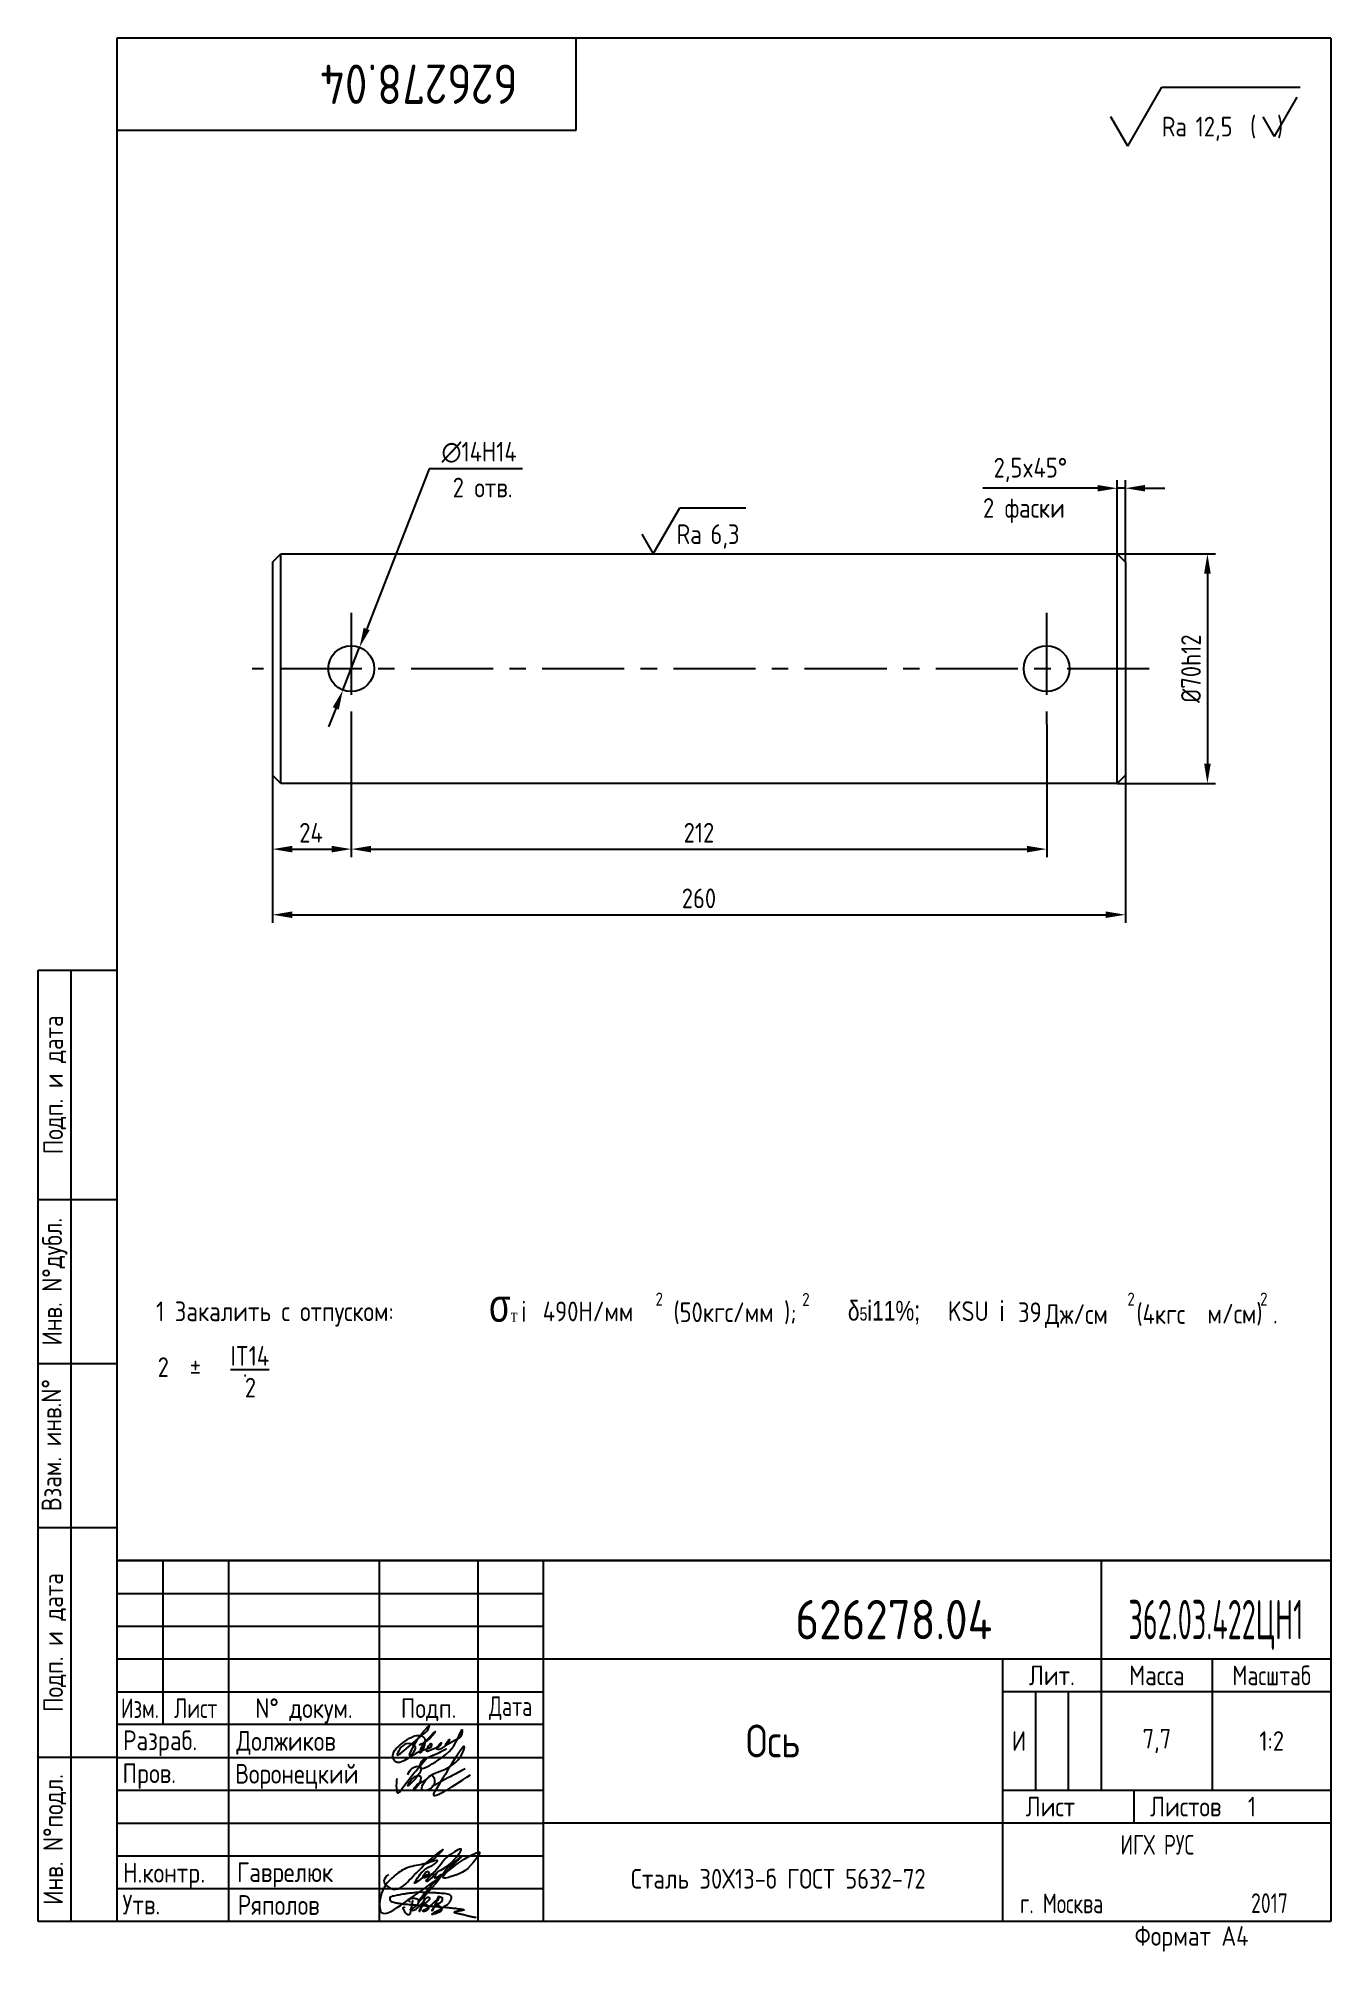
# Paper-space layout 'A4_protect' of a CAD drawing. Header units: millimetres. Extents: x 8 to 205, y 0 to 292.
# The model-space entities are those that its viewports show. They can reach past a viewport. Long polylines and large blocks are cut down to what shows.
import ezdxf
from ezdxf.enums import TextEntityAlignment as Align

# ---------------------------------------------------------------- set-up
doc = ezdxf.new("R2010")
doc.units = ezdxf.units.MM
doc.header["$LTSCALE"] = 5
doc.linetypes.add('CENTER', pattern=[2, 1.25, -0.25, 0.25, -0.25])
for name, color, linetype in [('Bord', 1, 'Continuous'), ('Cen', 5, 'CENTER'), ('Cont', 6, 'Continuous'), ('Dim', 7, 'Continuous'), ('Text', 3, 'Continuous'), ('Textb', 6, 'Continuous'), ('Vporti', 7, 'Continuous')]:
    doc.layers.add(name, color=color, linetype=linetype)
doc.layers.get('Vporti').off()
doc.styles.add('Style1', font='romans.shx', dxfattribs={"width": 0.8})
doc.styles.add('STYLE3', font='symbol.ttf', dxfattribs={"width": 0.8})
doc.dimstyles.new('Lin', dxfattribs={"dimtxt": 3, "dimasz": 3, "dimexe": 1.25, "dimexo": 0, "dimgap": 1, "dimtad": 1, "dimtoh": 1, "dimdec": 3, "dimtxsty": 'Style1', "dimcen": 2.5, "dimclrt": 3, "dimadec": 0, "dimazin": 0, "dimtfac": 1, "dimtdec": 3, "dimtmove": 0, "dimatfit": 3, "dimldrblk": 'DOT', "dimfxl": 1, "dimarcsym": 0})
doc.dimstyles.new('Lin$0', dxfattribs={"dimtxt": 3, "dimasz": 3, "dimexe": 1.25, "dimexo": 0, "dimgap": 1, "dimtad": 1, "dimtoh": 1, "dimdec": 3, "dimtxsty": 'Style1', "dimcen": 2.5, "dimclrt": 3, "dimadec": 0, "dimazin": 0, "dimtfac": 1, "dimtdec": 3, "dimtmove": 0, "dimatfit": 3, "dimldrblk": 'DOT', "dimfxl": 1, "dimarcsym": 0})

# ---------------------------------------------------------------- blocks, each defined once
blk = doc.blocks.new('A4')
at = {"layer": 'Bord'}
for p, q in [((20, 55), (85, 55)), ((20, 50), (85, 50)), ((20, 45), (85, 45)), ((160, 40), (160, 25)), ((165, 40), (165, 25)), ((20, 30), (85, 30)), ((20, 25), (85, 25)), ((20, 20), (85, 20)), ((20, 15), (85, 15)), ((20, 10), (85, 10))]:
    blk.add_line(p, q, dxfattribs=at)
at = {"layer": 'Cont'}
for p, q in [((205, 292), (20, 292)), ((20, 292), (20, 5)), ((90, 278), (90, 292)), ((205, 292), (205, 5)), ((20, 278), (90, 278)), ((8, 5), (8, 150)), ((8, 150), (20, 150)), ((13, 5), (13, 150)), ((8, 115), (20, 115)), ((20, 90), (8, 90)), ((20, 65), (8, 65)), ((205, 60), (20, 60)), ((20, 60), (205, 60)), ((27, 60), (27, 35)), ((37, 60), (37, 5)), ((60, 5), (60, 60)), ((75, 60), (75, 5)), ((85, 5), (85, 60)), ((170, 60), (170, 25)), ((85, 45), (205, 45)), ((155, 5), (155, 45)), ((187, 25), (187, 45)), ((20, 40), (85, 40)), ((205, 40), (155, 40)), ((85, 35), (20, 35)), ((20, 30), (8, 30)), ((155, 25), (205, 25)), ((175, 25), (175, 20)), ((205, 20), (85, 20)), ((20, 5), (8, 5)), ((205, 5), (20, 5))]:
    blk.add_line(p, q, dxfattribs=at)
at = {"layer": 'Text', "style": 'Style1', "width": 0.8}
for s, p in [('Подп. и дата', (10.5, 132.5)), ('Инв. N%%dдубл.', (10.5, 102.5)), ('Взам. инв.N%%d ', (10, 78.38)), ('Подп. и дата', (10.5, 47.5)), ('Инв. N%%dподл.', (10.5, 17.5))]:
    blk.add_text(s, height=3, rotation=90, dxfattribs=at).set_placement(p, align=Align.MIDDLE)
at = {"layer": 'Text', "style": 'Style1'}
for s, width, p in [('Лит.', 0.8, (162.5, 42.5)), ('Масса', 0.8, (178.5, 42.5)), ('Масштаб', 0.75, (196, 42.5)), ('Изм.', 0.7, (23.5, 37.5)), ('Лист', 0.7, (32, 37.5)), ('N%%d докум.', 0.8, (48.5, 37.5)), ('Подп.', 0.8, (67.5, 37.5)), ('Лист', 0.8, (162.27, 22.5)), ('Листов', 0.8, (182.9, 22.5))]:
    blk.add_text(s, height=3, dxfattribs=dict(at, width=width)).set_placement(p, align=Align.MIDDLE_CENTER)
at = {"layer": 'Text', "style": 'Style1', "width": 0.7}
for s, p in [('Дата', (80, 37.5)), ('ИГХ РУС', (178.57, 16.69))]:
    blk.add_text(s, height=3, dxfattribs=at).set_placement(p, align=Align.MIDDLE)
at = {"layer": 'Text', "style": 'Style1'}
for s, width, p in [('Разpаб.', 0.8, (20.92, 31.1)), ('Пpов.', 0.8, (20.84, 26.08)), ('Н.контp.', 0.8, (20.92, 10.92)), ('Утв.', 0.8, (20.84, 6.06)), ('г. Москва', 0.7, (157.64, 6.25)), ('Фоpмат А4', 0.8, (175.11, 1.29))]:
    blk.add_text(s, height=3, dxfattribs=dict(at, width=width)).set_placement(p)
for tag, p, width in [('ФИО', (39, 31), 0.8), ('ФИО', (39, 26), 0.8), ('ГОСТ_СОРТАМЕНТА', (98.19, 14), 0.8), ('ФИО', (39, 11), 0.8), ('ФИО', (39, 6), 0.8), ('2017', (192.85, 6.29), 0.7)]:
    blk.add_attdef(tag, p, '', height=3, dxfattribs=dict(at, width=width))
at = {"layer": 'Text', "style": 'Style1', "width": 0.8}
for tag, p in [('И', (157.49, 32.5)), ('700', (178.5, 32.5)), ('1:20', (196, 32.5))]:
    blk.add_attdef(tag, text='', height=3, dxfattribs=at).set_placement(p, align=Align.MIDDLE)
blk.add_attdef('Сборочный_чертеж', text='', height=3, dxfattribs=at).set_placement((120, 21.3), align=Align.CENTER)
for tag, p in [('1', (171.12, 22.5)), ('2', (193, 22.5))]:
    blk.add_attdef(tag, text='', height=3, dxfattribs=at).set_placement(p, align=Align.MIDDLE_CENTER)
blk.add_attdef('ЛИСТ', text='', height=3, dxfattribs=at).set_placement((85.99, 12.5), align=Align.MIDDLE_LEFT)
at = {"layer": 'Text', "style": 'Style1', "width": 0.7}
blk.add_attdef('%%OГОСТ_ТЕХ._ТРЕБОВАНИЙ', text='', height=3, dxfattribs=at).set_placement((98.19, 8), align=Align.BOTTOM_LEFT)
at = {"layer": 'Textb', "style": 'Style1', "width": 0.8}
blk.add_attdef('1234567', (81, 290), '', height=6, rotation=180, dxfattribs=at)
blk.add_attdef('1234567', (123.4, 48), '', height=6, dxfattribs=at)
for tag, height, p in [('123ХЯ', 6, (183.62, 48)), ('НАИМЕНОВАНИЕ', 5, (120, 30))]:
    blk.add_attdef(tag, text='', height=height, dxfattribs=at).set_placement(p, align=Align.CENTER)
blk = doc.blocks.new('A$C314368CF')
at = {"layer": 'Text'}
for q in [(7.18, 6), (1.98, 3)]:
    blk.add_line((3.72, 0), q, dxfattribs=at)
at = {"layer": 'Text', "style": 'Style1', "width": 0.8}
blk.add_text('(  )', height=3, dxfattribs=at).set_placement((0, 0))
blk = doc.blocks.new('sherISO_18')
at = {"layer": 'Cont'}
for p, q in [((-30.94, -16.46), (-25.74, -7.46)), ((-25.74, -7.46), (-4.67, -7.46)), ((-30.94, -16.46), (-33.54, -11.96))]:
    blk.add_line(p, q, dxfattribs=at)
blk.add_blockref('A$C314368CF', (-12.3, -14.96))
at = {"layer": 'Textb', "style": 'Style1', "width": 0.8}
blk.add_text('Ra', height=3, dxfattribs=at).set_placement((-25.74, -14.96))
blk.add_attdef('12,5', (-20.6, -14.96), '', height=3, dxfattribs=at)
blk = doc.blocks.new('*D8')
at = {"layer": 'Defpoints', "color": 0, "transparency": 16777216}
for p in [(607.53, 106.58), (607.53, 36.58), (635.03, 36.58)]:
    blk.add_point(p, dxfattribs=at)
at = {"layer": 'Dim', "color": 0, "lineweight": -2, "transparency": 16777216}
for p, q in [((607.53, 106.58), (637.53, 106.58)), ((635.03, 100.58), (635.03, 42.58)), ((607.53, 36.58), (637.53, 36.58))]:
    blk.add_line(p, q, dxfattribs=at)
at = {"layer": 'Dim', "color": 0, "transparency": 16777216}
for points in [[(634.03, 100.58), (636.03, 100.58), (635.03, 106.58)], [(634.03, 42.58), (636.03, 42.58), (635.03, 36.58)]]:
    blk.add_solid(points, dxfattribs=at)
at = {"layer": 'Dim', "color": 3, "transparency": 16777216, "insert": (630.03, 71.58), "char_height": 6, "attachment_point": 5, "rotation": 90, "style": 'Style1'}
blk.add_mtext('%%c70h12', dxfattribs=at)
blk = doc.blocks.new('_Dot')
at = {"color": 0, "linetype": 'ByBlock', "lineweight": -2}
blk.add_line((-0.5, 0), (-1, 0), dxfattribs=at)
at = {"color": 0, "linetype": 'ByBlock', "const_width": 0.5}
blk.add_lwpolyline([(-0.25, 0, 1), (0.25, 0, 1)], format="xyb", close=True, dxfattribs=at)
blk = doc.blocks.new('sherISO_03')
at = {"layer": 'Text'}
blk.add_line((4.04, 7), (14.12, 7), dxfattribs=at)
blk.add_lwpolyline([(-1.73, 3), (0, 0), (4.04, 7)], dxfattribs=at)
at = {"layer": 'Text', "style": 'Style1', "width": 0.8}
blk.add_text('Ra', height=3, dxfattribs=at).set_placement((3.58, 1.5))
blk.add_attdef('6,3', (8.73, 1.5), '', height=3, dxfattribs=at)
blk = doc.blocks.new('*D9')
at = {"layer": 'Defpoints', "color": 0, "transparency": 16777216}
for p in [(374.03, 54.58), (350.03, 39.08), (374.03, 16.58)]:
    blk.add_point(p, dxfattribs=at)
at = {"layer": 'Dim', "color": 0, "lineweight": -2, "transparency": 16777216}
for p, q in [((374.03, 54.58), (374.03, 14.08)), ((350.03, 39.08), (350.03, 14.08)), ((356.03, 16.58), (368.03, 16.58))]:
    blk.add_line(p, q, dxfattribs=at)
at = {"layer": 'Dim', "color": 0, "transparency": 16777216}
for points in [[(356.03, 17.58), (356.03, 15.58), (350.03, 16.58)], [(368.03, 17.58), (368.03, 15.58), (374.03, 16.58)]]:
    blk.add_solid(points, dxfattribs=at)
at = {"layer": 'Dim', "color": 3, "transparency": 16777216, "insert": (361.78, 21.58), "char_height": 6, "attachment_point": 5, "style": 'Style1'}
blk.add_mtext('24', dxfattribs=at)
blk = doc.blocks.new('*D10')
at = {"layer": 'Defpoints', "color": 0, "transparency": 16777216}
for p in [(374.03, 54.58), (586.03, 54.58), (586.03, 16.58)]:
    blk.add_point(p, dxfattribs=at)
at = {"layer": 'Dim', "color": 0, "lineweight": -2, "transparency": 16777216}
for p, q in [((374.03, 54.58), (374.03, 14.08)), ((586.03, 54.58), (586.03, 14.08)), ((380.03, 16.58), (580.03, 16.58))]:
    blk.add_line(p, q, dxfattribs=at)
at = {"layer": 'Dim', "color": 0, "transparency": 16777216}
for points in [[(380.03, 17.58), (380.03, 15.58), (374.03, 16.58)], [(580.03, 17.58), (580.03, 15.58), (586.03, 16.58)]]:
    blk.add_solid(points, dxfattribs=at)
at = {"layer": 'Dim', "color": 3, "transparency": 16777216, "insert": (480.03, 21.58), "char_height": 6, "attachment_point": 5, "style": 'Style1'}
blk.add_mtext('212', dxfattribs=at)
blk = doc.blocks.new('*D11')
at = {"layer": 'Defpoints', "color": 0, "transparency": 16777216}
for p in [(350.03, 39.08), (610.03, 39.08), (610.03, -3.42)]:
    blk.add_point(p, dxfattribs=at)
at = {"layer": 'Dim', "color": 0, "lineweight": -2, "transparency": 16777216}
for p, q in [((350.03, 39.08), (350.03, -5.92)), ((610.03, 39.08), (610.03, -5.92)), ((356.03, -3.42), (604.03, -3.42))]:
    blk.add_line(p, q, dxfattribs=at)
at = {"layer": 'Dim', "color": 0, "transparency": 16777216}
for points in [[(356.03, -2.42), (356.03, -4.42), (350.03, -3.42)], [(604.03, -2.42), (604.03, -4.42), (610.03, -3.42)]]:
    blk.add_solid(points, dxfattribs=at)
at = {"layer": 'Dim', "color": 3, "transparency": 16777216, "insert": (480.03, 1.58), "char_height": 6, "attachment_point": 5, "style": 'Style1'}
blk.add_mtext('260', dxfattribs=at)
blk = doc.blocks.new('*D12')
at = {"layer": 'Defpoints', "color": 0, "transparency": 16777216}
for p in [(607.53, 126.58), (607.53, 106.58), (610.03, 104.08)]:
    blk.add_point(p, dxfattribs=at)
at = {"layer": 'Dim', "color": 0, "lineweight": -2, "transparency": 16777216}
for p, q in [((607.53, 106.58), (607.53, 129.08)), ((610.03, 104.08), (610.03, 129.08)), ((601.53, 126.58), (566.61, 126.58)), ((610.03, 126.58), (607.53, 126.58)), ((616.03, 126.58), (622.03, 126.58))]:
    blk.add_line(p, q, dxfattribs=at)
at = {"layer": 'Dim', "color": 0, "transparency": 16777216}
for points in [[(601.53, 127.58), (601.53, 125.58), (607.53, 126.58)], [(616.03, 127.58), (616.03, 125.58), (610.03, 126.58)]]:
    blk.add_solid(points, dxfattribs=at)
at = {"layer": 'Dim', "color": 3, "transparency": 16777216, "insert": (581.07, 132.15), "char_height": 6, "attachment_point": 5, "style": 'Style1'}
blk.add_mtext('2,5x45%%d', dxfattribs=at)
blk = doc.blocks.new('*D36')
at = {"layer": 'Defpoints', "color": 0, "transparency": 16777216}
for p in [(376.57, 78.1), (371.49, 65.05)]:
    blk.add_point(p, dxfattribs=at)
at = {"layer": 'Dim', "color": 0, "lineweight": -2, "transparency": 16777216}
for p, q in [((397.76, 132.52), (378.75, 83.69)), ((426.28, 132.52), (397.76, 132.52)), ((371.49, 65.05), (376.57, 78.1)), ((369.31, 59.46), (367.13, 53.87))]:
    blk.add_line(p, q, dxfattribs=at)
at = {"layer": 'Dim', "color": 0, "transparency": 16777216}
for points in [[(377.82, 84.05), (379.68, 83.33), (376.57, 78.1)], [(368.38, 59.83), (370.24, 59.1), (371.49, 65.05)]]:
    blk.add_solid(points, dxfattribs=at)
at = {"layer": 'Dim', "color": 3, "transparency": 16777216, "insert": (413.02, 137.52), "char_height": 6, "attachment_point": 5, "style": 'Style1'}
blk.add_mtext('∅14H14', dxfattribs=at)

msp = doc.modelspace()

# ---------------------------------------------------------------- linework, layer by layer
at = {"layer": 'Cen'}
for p, q in [((374.0291, 88.5768), (374.0291, 54.5768)), ((586.0291, 88.5768), (586.0291, 54.5768)), ((617.2572, 71.5768), (343.8009, 71.5768))]:
    msp.add_line(p, q, dxfattribs=at)
at = {"layer": 'Cont'}
for p, q in [((350.0291, 104.0768), (352.5291, 106.5768)), ((352.5291, 106.5768), (607.5291, 106.5768)), ((352.5291, 36.5768), (352.5291, 106.5768)), ((610.0291, 104.0768), (607.5291, 106.5768)), ((607.5291, 36.5768), (607.5291, 106.5768)), ((350.0291, 104.0768), (350.0291, 39.0768)), ((610.0291, 104.0768), (610.0291, 39.0768)), ((352.5291, 36.5768), (350.0291, 39.0768)), ((607.5291, 36.5768), (352.5291, 36.5768)), ((607.5291, 36.5768), (610.0291, 39.0768))]:
    msp.add_line(p, q, dxfattribs=at)
for centre in [(374.0291, 71.5768), (586.0291, 71.5768)]:
    msp.add_circle(centre, 7, dxfattribs=at)

# ---------------------------------------------------------------- block references
at = {"layer": 'Text', "xscale": 2, "yscale": 2, "zscale": 2}
msp.add_blockref('sherISO_03', (466.0808, 106.5768), dxfattribs=at).add_auto_attribs({'6,3': '6,3'})

# ---------------------------------------------------------------- texts
at = {"layer": 'Text', "style": 'Style1', "width": 0.8}
msp.add_text('2 отв.', height=6, dxfattribs=at).set_placement((414.0952, 123.8061), align=Align.CENTER)
msp.add_text('2 фаски', height=6, dxfattribs=at).set_placement((566.6148, 117.5768))

# ---------------------------------------------------------------- dimensions: what is measured, and where the dimension line sits
at = {"layer": 'Dim'}
dim = msp.add_diameter_dim_2p(p1=(371.4887, 65.054), p2=(376.5694, 78.0996), text='<>H14', dimstyle='Lin', override={"dimscale": 2}, dxfattribs=at)
dim.commit()
dim.dimension.update_dxf_attribs({"geometry": '*D36', "text_midpoint": (413.022, 132.5216), "dimtype": 163})
dim = msp.add_linear_dim(base=(607.5291, 126.5768), p1=(610.0291, 104.0768), p2=(607.5291, 106.5768), text='<>x45%%d', dimstyle='Lin', override={"dimscale": 2}, dxfattribs=at)
dim.commit()
dim.dimension.update_dxf_attribs({"geometry": '*D12', "text_midpoint": (581.0719, 132.1482)})
dim = msp.add_linear_dim(base=(635.0291, 36.5768), p1=(607.5291, 106.5768), p2=(607.5291, 36.5768), angle=90, text='<>h12', dimstyle='Lin$0', override={"dimscale": 2, "dimpost": '%%c<>'}, dxfattribs=at)
dim.commit()
dim.dimension.update_dxf_attribs({"geometry": '*D8', "text_midpoint": (630.0291, 71.5768)})
dim = msp.add_linear_dim(base=(374.0291, 16.5768), p1=(350.0291, 39.0768), p2=(374.0291, 54.5768), dimstyle='Lin$0', override={"dimscale": 2}, dxfattribs=at)
dim.commit()
dim.dimension.update_dxf_attribs({"geometry": '*D9', "text_midpoint": (361.7791, 16.5768), "dimtype": 160})
for base, p1, p2, picture, middle in [((586.0291, 16.5768), (374.0291, 54.5768), (586.0291, 54.5768), '*D10', (480.0291, 21.5768)), ((610.0291, -3.4232), (350.0291, 39.0768), (610.0291, 39.0768), '*D11', (480.0291, 1.5768))]:
    dim = msp.add_linear_dim(base=base, p1=p1, p2=p2, dimstyle='Lin$0', override={"dimscale": 2}, dxfattribs=at)
    dim.commit()
    dim.dimension.update_dxf_attribs({"geometry": picture, "text_midpoint": middle})

psp = doc.layouts.new('A4_protect')

# ---------------------------------------------------------------- linework, layer by layer
at = {"layer": 'Cont'}
psp.add_line((205, 292), (205, 5), dxfattribs=at)
at = {"layer": 'Text'}
for points, knots in [([(70.24, 31.33), (69.48, 30.91), (68.17, 30.18), (66.29, 29.6), (65.97, 27.67), (70.9, 30.77), (71.23, 31.38), (72.64, 34.41), (72.61, 32.97), (71.73, 32.84), (69.54, 31.37), (70.85, 33.12), (70.32, 31.61), (67.8, 30.5), (69.68, 32.67), (69.14, 31.47), (68.41, 31.5), (66.55, 30.26), (67.89, 32.52), (68, 31.43), (66.1, 30.99), (64.83, 30.15), (62.68, 28.8), (61.63, 30.53), (63.14, 31.95), (64.54, 32.92), (65.82, 33.55), (66.79, 33.14), (67.2, 32.15), (65.89, 29.84), (66.59, 32.12), (67.2, 32.57), (68.84, 34.39), (67.85, 32.93), (67.12, 32.39), (66.32, 32), (66.07, 31.87)], [0, 0, 0, 0, 2.703743, 4.672825, 5.02799, 7.955933, 13.437489, 13.883188, 14.189441, 16.413959, 17.478513, 18.47964, 18.959294, 20.910841, 22.003091, 22.470554, 23.533771, 24.710748, 26.01626, 26.201331, 27.488187, 30.382065, 32.258784, 33.069724, 35.439902, 37.010787, 38.612861, 39.32109, 39.818865, 41.83144, 42.782113, 44.494961, 45.867914, 46.467245, 48.290622, 49.101188, 49.101188, 49.101188, 49.101188]), ([(64.59, 30.54), (65.01, 31.46), (65.55, 32.64), (67.82, 35.21), (67.37, 34.04), (65.86, 33.02), (61.66, 28.9), (63.31, 31.65), (64.29, 32.33), (65.85, 31.64), (65.21, 30.83), (64.69, 30.15), (64.53, 30.41), (64.57, 30.5), (64.59, 30.54)], [0, 0, 0, 0, 4.062617, 5.226919, 5.800291, 6.663227, 11.774431, 12.938639, 14.11351, 15.354081, 16.396133, 16.918576, 17.03251, 17.182794, 17.182794, 17.182794, 17.182794]), ([(64.32, 27.35), (64.48, 27.73), (64.8, 28.48), (67.3, 29.04), (65.5, 26.59), (63.98, 25.26), (65.03, 27.25), (67.17, 27.32), (64.7, 24.02), (65.76, 26.23), (66.93, 26.13), (67.9, 27.63), (68.74, 26.26), (67.91, 24.92), (65.87, 24.92), (67.45, 27.32), (69.86, 27.99), (72.23, 29.27), (73.72, 33.7), (69.94, 27.17), (67.28, 23.03), (70.74, 25.3), (73.89, 27.35)], [0, 0, 0, 0, 1.213353, 2.399709, 5.497648, 5.861317, 7.611627, 8.43806, 10.837371, 11.583123, 13.461301, 14.534506, 15.162086, 17.217848, 17.944717, 20.123775, 21.948027, 26.460707, 27.144718, 34.52243, 35.159468, 41.304292, 41.304292, 41.304292, 41.304292]), ([(62.64, 26.8), (62.59, 26.34), (62.53, 25.68), (62.69, 24.14), (64.02, 26.04), (65.15, 27.47), (66.53, 29.08), (67.34, 30.02)], [0, 0, 0, 0, 1.523947, 2.237958, 3.351836, 5.856423, 9.374056, 9.374056, 9.374056, 9.374056]), ([(73.06, 28.25), (72.29, 27.85), (70.58, 26.98), (68.91, 26.03), (67.99, 25.5)], [0, 0, 0, 0, 2.587978, 5.77327, 5.77327, 5.77327, 5.77327]), ([(61.38, 12.17), (61.04, 11.86), (60.16, 11.05), (62.55, 9.19), (65.68, 12.45), (67.17, 14.06), (70.06, 16.28), (68.16, 14.2), (66.75, 13.68), (64.06, 13.29), (61.75, 11.63), (60.02, 9.59), (59.87, 5.07), (66.03, 9.44), (69.78, 12.05), (73.06, 14.75), (75.74, 15.88), (73.41, 12.55), (72.12, 12.23), (68.81, 11.17), (71.08, 13.61), (73.15, 15.32), (70.46, 13.51), (69.35, 11.41), (64.57, 6.29), (67.17, 9.77), (70.29, 12.99), (68.15, 11.19), (68.71, 12.52), (69.87, 13.05), (71.05, 13.9), (73.31, 16.75), (69.69, 14.64), (69.39, 13.33), (66.35, 10.73), (67.97, 11.43), (68.57, 12.65), (67.51, 11.87), (66.21, 11.34), (67.27, 12.99), (67.62, 12.27), (66.55, 11.81), (64.75, 10.06), (66.24, 12.3), (67.15, 13.25), (68.31, 13.57), (69.26, 14.61), (68.01, 14.12), (66.97, 13.72)], [0, 0, 0, 0, 1.17994, 3.087717, 5.863103, 12.338328, 12.854096, 14.088578, 16.834551, 19.302558, 21.570562, 25.210018, 27.650956, 31.348291, 40.129863, 44.562748, 45.223917, 46.979401, 51.214655, 52.099288, 55.323111, 56.227801, 58.471865, 60.028126, 65.752911, 68.466223, 71.038525, 71.934922, 72.780229, 73.495807, 76.028152, 77.999346, 80.11892, 83.1954, 85.334448, 86.270878, 87.060466, 88.110212, 88.803314, 89.989889, 90.197567, 90.706974, 92.884587, 94.19917, 96.055742, 97.375783, 97.753899, 99.636325, 99.636325, 99.636325, 99.636325]), ([(64.74, 7.99), (64.69, 8), (64.61, 8.03), (64.51, 8.12), (64.42, 8.19), (64.36, 8.31), (64.44, 8.39), (64.56, 8.46), (64.73, 8.51), (64.93, 8.54), (65.17, 8.57), (65.39, 8.54), (65.62, 8.49), (65.82, 8.4), (66.02, 8.25), (66.03, 8.04), (65.95, 7.88), (65.85, 7.72), (65.74, 7.56), (65.6, 7.4), (65.47, 7.24), (65.32, 7.14), (65.2, 7.04), (65.06, 6.98), (64.92, 6.92), (64.81, 6.86), (64.73, 6.83), (64.69, 6.77), (64.76, 6.72), (64.84, 6.71), (64.97, 6.69), (65.12, 6.69), (65.29, 6.74), (65.49, 6.81), (65.67, 6.96), (65.83, 7.13), (66.01, 7.27), (66.16, 7.43), (66.31, 7.55), (66.41, 7.66), (66.5, 7.76), (66.64, 7.91), (66.76, 8.15), (66.86, 8.3), (66.92, 8.58), (66.8, 8.28), (66.77, 8.06), (66.61, 7.71), (66.52, 7.43), (66.43, 7.19), (66.32, 6.93), (66.24, 6.74), (66.03, 6.39), (66.19, 6.79), (66.28, 7.07), (66.45, 7.36), (66.58, 7.62), (66.65, 7.81), (66.76, 8.02), (66.89, 8.2), (66.97, 8.37), (67.09, 8.5), (67.22, 8.66), (67.42, 8.72), (67.59, 8.65), (67.65, 8.49), (67.6, 8.32), (67.47, 8.13), (67.27, 7.99), (67.12, 7.84), (66.97, 7.78), (66.88, 7.74), (66.69, 7.71), (66.92, 7.69), (67.05, 7.62), (67.22, 7.55), (67.32, 7.41), (67.42, 7.29), (67.46, 7.16), (67.46, 6.99), (67.37, 6.82), (67.2, 6.68), (66.98, 6.56), (66.8, 6.48), (66.59, 6.54), (66.7, 6.72), (66.85, 6.78), (67.02, 6.89), (67.18, 6.98), (67.31, 7.08), (67.43, 7.15), (67.52, 7.23), (67.62, 7.3), (67.72, 7.39), (67.85, 7.49), (68.03, 7.64), (68.22, 7.81), (68.4, 7.99), (68.55, 8.11), (68.69, 8.23), (68.77, 8.36), (68.89, 8.46), (68.99, 8.59), (69.05, 8.7), (69.06, 8.89), (68.91, 8.7), (68.85, 8.56), (68.75, 8.31), (68.67, 8.08), (68.57, 7.84), (68.5, 7.6), (68.4, 7.4), (68.3, 7.17), (68.24, 6.96), (68.17, 6.76), (68.13, 6.65), (67.96, 6.61), (68.19, 6.95), (68.32, 7.16), (68.5, 7.49), (68.62, 7.7), (68.75, 7.94), (68.91, 8.22), (69.04, 8.51), (69.18, 8.69), (69.36, 8.8), (69.52, 8.63), (69.57, 8.43), (69.56, 8.24), (69.51, 8.07), (69.4, 7.95), (69.26, 7.84), (69.1, 7.73), (68.94, 7.65), (68.78, 7.61), (68.68, 7.59), (68.46, 7.6), (68.64, 7.56), (68.72, 7.52), (68.84, 7.5), (68.96, 7.45), (69.09, 7.43), (69.19, 7.34), (69.27, 7.24), (69.35, 7.13), (69.4, 7.01), (69.44, 6.88), (69.45, 6.75), (69.43, 6.61), (69.32, 6.5), (69.17, 6.39), (68.97, 6.35), (68.76, 6.27), (68.54, 6.17), (68.28, 6.1), (68.14, 6.06), (67.99, 6.04), (68.09, 6.2), (68.18, 6.26), (68.39, 6.4), (68.63, 6.5), (68.9, 6.66), (69.12, 6.78), (69.27, 6.85), (69.41, 6.94), (69.56, 7.05), (69.78, 7.2), (70.05, 7.38), (70.31, 7.56), (70.54, 7.74), (70.67, 7.91), (70.8, 8.06), (70.87, 8.22), (70.94, 8.36), (70.99, 8.54), (71.02, 8.75), (70.78, 9.1), (70.24, 9.21), (69.66, 9.25), (69.14, 9.28), (68.63, 9.35), (68.14, 9.37), (67.67, 9.36), (67.24, 9.4), (66.85, 9.4), (66.53, 9.43), (66.22, 9.45), (65.88, 9.43), (65.54, 9.41), (65.18, 9.35), (64.79, 9.29), (64.43, 9.28), (64.1, 9.23), (63.75, 9.14), (63.35, 9.15), (62.95, 8.99), (62.53, 8.97), (62.15, 8.86), (61.82, 8.81), (61.6, 8.67), (61.54, 8.44), (61.59, 8.22), (61.83, 8), (62.16, 7.95), (62.57, 7.82), (63.05, 7.77), (63.5, 7.67), (63.92, 7.63), (64.29, 7.63), (64.68, 7.56), (65.25, 7.55), (65.82, 7.45), (66.48, 7.48), (67.1, 7.38), (67.7, 7.33), (68.3, 7.33), (68.89, 7.24), (69.56, 7.17), (70.21, 7.16), (70.73, 7.08), (71.18, 7.04), (71.6, 7.02), (71.98, 6.94), (72.3, 6.9), (72.58, 6.86), (72.75, 6.85), (72.99, 6.75), (72.75, 6.68), (72.58, 6.64), (72.28, 6.6), (71.94, 6.54), (71.67, 6.53), (71.22, 6.36), (71.79, 6.29), (72.11, 6.21), (72.65, 6.09), (73.18, 5.97), (73.74, 5.77), (74.21, 5.7), (74.55, 5.65), (74.68, 5.63), (74.75, 5.62)], [0, 0, 0, 0, 0.153866, 0.270441, 0.388867, 0.510533, 0.592156, 0.71333, 0.90842, 1.11344, 1.349254, 1.61246, 1.782219, 2.047249, 2.291879, 2.451528, 2.651081, 2.806158, 3.017979, 3.227348, 3.462381, 3.633009, 3.75766, 3.920516, 4.080796, 4.214529, 4.291786, 4.349969, 4.397594, 4.50822, 4.594826, 4.799244, 4.954392, 5.128468, 5.437537, 5.632649, 5.842485, 6.094987, 6.293219, 6.410959, 6.551192, 6.687808, 7.022147, 7.294342, 7.425356, 7.52079, 7.946481, 8.313051, 8.59833, 8.833695, 9.090496, 9.427695, 9.601191, 9.883219, 10.093306, 10.673943, 10.798776, 10.974628, 11.287247, 11.486184, 11.648652, 11.848902, 12.027194, 12.25348, 12.40059, 12.537783, 12.716293, 12.91523, 13.208551, 13.438489, 13.549668, 13.67779, 13.77127, 13.930001, 14.029091, 14.272112, 14.434836, 14.547084, 14.739051, 14.830983, 15.061241, 15.268922, 15.500489, 15.788979, 15.879568, 16.024283, 16.221854, 16.418714, 16.593102, 16.783247, 16.91018, 17.018213, 17.135263, 17.278205, 17.430482, 17.620087, 17.979626, 18.191789, 18.388716, 18.565718, 18.714854, 18.857929, 19.039974, 19.171375, 19.283034, 19.400085, 19.618058, 19.882245, 20.150781, 20.377854, 20.649532, 20.89723, 21.042543, 21.40016, 21.557817, 21.667145, 21.752781, 21.926256, 22.412297, 22.813145, 22.961412, 23.171289, 23.607257, 23.940428, 24.110007, 24.291214, 24.48084, 24.697609, 24.904078, 25.034245, 25.218018, 25.407651, 25.573473, 25.787447, 25.930292, 26.051316, 26.18846, 26.285312, 26.406799, 26.52425, 26.630463, 26.793722, 26.898606, 27.029313, 27.171012, 27.314101, 27.419918, 27.580557, 27.709367, 27.829268, 28.024364, 28.266961, 28.41242, 28.705761, 28.989137, 29.187748, 29.233768, 29.332802, 29.529535, 29.667094, 30.039923, 30.332117, 30.61061, 30.769982, 30.856778, 31.109923, 31.313488, 31.656425, 32.066331, 32.296628, 32.49714, 32.710276, 32.891468, 33.014834, 33.177747, 33.444503, 33.618009, 34.409008, 34.914636, 35.419802, 35.95397, 36.458179, 36.88069, 37.388403, 37.738353, 38.034261, 38.353468, 38.693154, 39.037638, 39.391136, 39.787481, 40.203773, 40.488977, 40.784975, 41.26625, 41.668005, 42.070065, 42.499388, 42.869834, 43.079573, 43.213439, 43.554591, 43.717296, 44.153724, 44.506336, 45.019111, 45.587859, 45.90191, 46.270392, 46.703958, 47.093115, 47.952647, 48.44014, 49.079253, 49.808223, 50.268654, 50.851051, 51.604831, 52.298429, 52.776925, 53.1907, 53.661988, 54.042386, 54.348524, 54.616841, 54.853814, 54.983777, 55.126096, 55.333328, 55.613101, 56.008732, 56.315809, 56.59982, 56.87931, 57.399251, 57.889617, 58.432507, 59.066698, 59.660314, 59.862668, 60.07277, 60.07277, 60.07277, 60.07277]), ([(63.88, 7.15), (63.83, 7.14), (63.74, 7.13), (63.63, 7.1), (63.5, 7), (63.64, 6.87), (63.71, 6.73), (63.83, 6.55), (63.96, 6.34), (64.14, 6.16), (64.28, 6.06), (64.43, 6.02), (64.59, 6.05), (64.71, 6.16), (64.78, 6.41), (64.82, 6.69), (64.88, 7.02), (64.92, 7.29), (64.95, 7.54), (65.04, 7.81), (65.07, 8.05), (65.11, 8.21), (65.13, 8.26)], [0, 0, 0, 0, 0.15847, 0.269731, 0.363591, 0.555514, 0.688037, 0.848606, 1.204359, 1.433632, 1.58673, 1.729549, 1.880686, 2.057874, 2.19169, 2.63505, 2.928153, 3.184121, 3.441863, 3.696117, 4.025873, 4.178055, 4.178055, 4.178055, 4.178055])]:
    psp.add_open_spline(points, degree=3, knots=knots, dxfattribs=at)

# ---------------------------------------------------------------- block references
ref = psp.add_blockref('A4', (0, 0))
ref.add_attrib('ФИО', 'Должиков', (38.21, 31), dxfattribs={"layer": 'Text', "height": 3, "style": 'Style1', "width": 0.8})
ref.add_attrib('ФИО', 'Воронецкий', (38.02, 26), dxfattribs={"layer": 'Text', "height": 3, "style": 'Style1', "width": 0.8})
ref.add_attrib('ФИО', 'Гаврелюк', (38.3, 11), dxfattribs={"layer": 'Text', "height": 3, "style": 'Style1', "width": 0.8})
ref.add_attrib('ФИО', 'Ряполов', (38.4, 6), dxfattribs={"layer": 'Text', "height": 3, "style": 'Style1', "width": 0.8})
ref.add_attrib('123ХЯ', '362.03.422ЦН1', dxfattribs={"layer": 'Textb', "height": 6, "style": 'Style1', "width": 0.5}).set_placement((187.5, 48), align=Align.CENTER)
ref.add_attrib('1234567', '626278.04', (123.4, 48), dxfattribs={"layer": 'Textb', "height": 6, "style": 'Style1', "width": 0.8})
ref.add_attrib('НАИМЕНОВАНИЕ', 'Ось', dxfattribs={"layer": 'Textb', "height": 5, "style": 'Style1', "width": 0.8}).set_placement((120, 30), align=Align.CENTER)
ref.add_attrib('%%OГОСТ_ТЕХ._ТРЕБОВАНИЙ', ' Сталь 30Х13-б ГОСТ 5632-72', dxfattribs={"layer": 'Text', "height": 3, "style": 'Style1', "width": 0.8}).set_placement((120, 10), align=Align.CENTER)
ref.add_attrib('И', 'И', dxfattribs={"layer": 'Text', "height": 3, "style": 'Style1', "width": 0.8}).set_placement((157.49, 32.5), align=Align.MIDDLE)
ref.add_attrib('700', '7,7', dxfattribs={"layer": 'Text', "height": 3, "style": 'Style1', "width": 0.8}).set_placement((178.5, 32.5), align=Align.MIDDLE)
ref.add_attrib('1:20', '1:2', dxfattribs={"layer": 'Text', "height": 3, "style": 'Style1', "width": 0.8}).set_placement((196, 32.5), align=Align.MIDDLE)
ref.add_attrib('2', '1', dxfattribs={"layer": 'Text', "height": 3, "style": 'Style1', "width": 0.8}).set_placement((193, 22.5), align=Align.MIDDLE_CENTER)
ref.add_attrib('200', '2017', (192.85, 6.29), dxfattribs={"layer": 'Text', "height": 3, "style": 'Style1', "width": 0.7})
ref.add_attrib('1234567', '626278.04', (81, 288), dxfattribs={"layer": 'Textb', "height": 6, "rotation": 180, "style": 'Style1', "width": 0.8})
psp.add_blockref('sherISO_18', (205, 292), dxfattribs=at).add_auto_attribs({'12,5': '12,5'})

# ---------------------------------------------------------------- texts
at = {"layer": 'Text', "style": 'Style1', "width": 0.8}
for s, height, p in [('1 Закалить с отпуском: ', 3, (25.97, 96.48)), ('490H/мм', 3, (84.9, 96.46)), ('2', 2, (102.08, 98.84)), ('(50кгс/мм );', 3, (104.82, 96.34)), ('2', 2, (124.44, 98.79)), ('KSU', 3, (146.66, 96.51)), ('39', 3, (157.34, 96.34)), ('2', 2, (174, 98.85)), ('(4кгс', 3, (175.38, 96.06)), ('м/см) .', 3, (186.21, 96.12)), ('2', 2, (194.23, 98.85)), ('Дж/см', 3, (161.44, 96.06)), ('2  %%P    .', 3, (26.2, 87.98)), ('%%UIT14', 3, (37.29, 89.69)), ('2', 3, (39.49, 84.85))]:
    psp.add_text(s, height=height, dxfattribs=at).set_placement(p)
at = {"layer": 'Text', "attachment_point": 1, "style": 'STYLE3'}
for s, insert, char_height, width in [('s\\fTimes New Roman|b0|i0|c204|p18;\\H2;т \\fSymbol|b0|i0|c2|p18;\\H3;і', (76.7, 101.4), 5, 7.2318), ('d{\\H0.6667x;5}і11%; ', (131.4, 99.58), 3, 13.1539), ('і', (154.55, 99.51), 3, 1.8278)]:
    psp.add_mtext(s, dxfattribs=dict(at, insert=insert, char_height=char_height, width=width))

# ---------------------------------------------------------------- viewports
at = {"layer": 'Vporti', "view_target_point": (130, 65)}
psp.add_viewport(center=(112.59, 191.49), size=(162.23, 82.9808), view_center_point=(357.8056, -2.2871), view_height=165.961565, dxfattribs=at)

doc.saveas('drawing.dxf')
